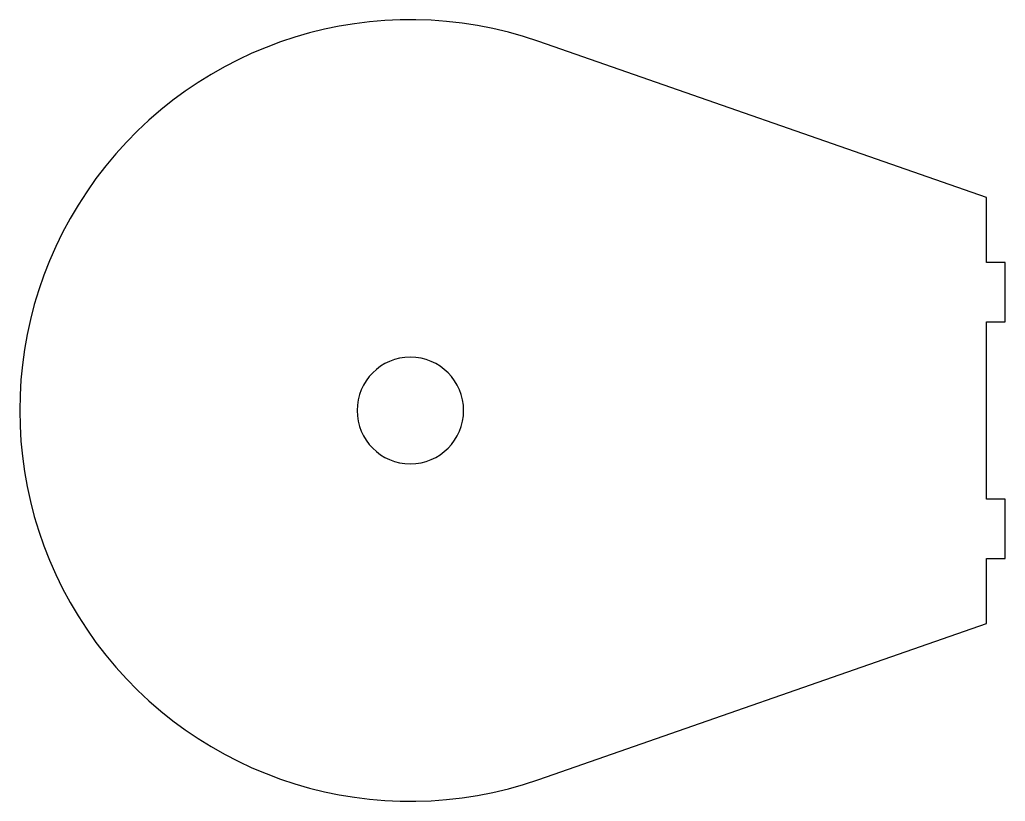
# Model space of a CAD drawing. Header units: millimetres. Extents: x 0 to 166, y 0 to 132.
import ezdxf

# ---------------------------------------------------------------- set-up
doc = ezdxf.new("R2010")
doc.units = ezdxf.units.MM

msp = doc.modelspace()

# ---------------------------------------------------------------- linework, layer by layer
at = {"layer": 'CUT'}
for p, q in [((163.325, 102), (87.7017, 128.3301)), ((163.325, 91), (163.325, 102)), ((166.5, 91), (163.325, 91)), ((166.5, 81), (166.5, 91)), ((163.325, 51), (163.325, 81)), ((163.325, 81), (166.5, 81)), ((166.5, 51), (163.325, 51)), ((166.5, 41), (166.5, 51)), ((163.325, 30), (163.325, 41)), ((163.325, 41), (166.5, 41)), ((87.7017, 3.6699), (163.325, 30))]:
    msp.add_line(p, q, dxfattribs=at)
for radius, start, end in [(66, 70.8032, 289.1968), (9, 0, 180), (9, 180, 0)]:
    msp.add_arc((66, 66), radius, start, end, dxfattribs=at)

doc.saveas('drawing.dxf')
